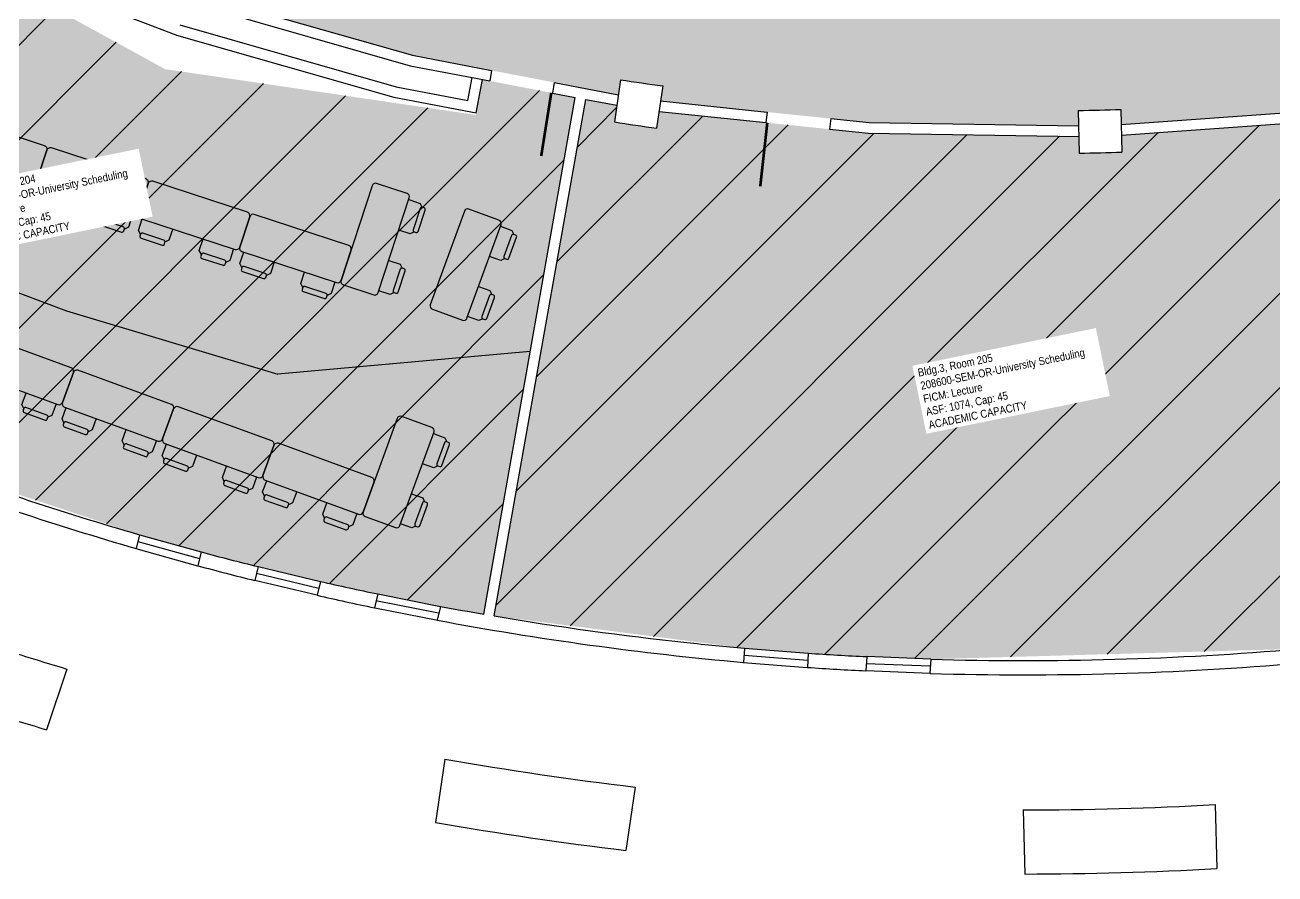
# Model space of a CAD drawing. Header units: inches. Extents: x 69197311 to 69201527, y 27671022 to 27674936.
# Drawn here: x 69199159 to 69199862, y 27671033 to 27671511 of the extents above; entities that cross this region are included whole.
import ezdxf

# ---------------------------------------------------------------- set-up
doc = ezdxf.new("R2010")
doc.units = ezdxf.units.IN
doc.header["$LTSCALE"] = 100
doc.header["$MEASUREMENT"] = 0
for name, color, linetype in [('A-DOOR', 2, 'CONTINUOUS'), ('A-FLOR', 3, 'CONTINUOUS'), ('A-FURN', 3, 'CONTINUOUS'), ('A-GLAZ', 1, 'CONTINUOUS'), ('A-WALL', 5, 'CONTINUOUS'), ('Rooms-Capacity', 4, 'CONTINUOUS'), ('Rooms-Category-Color', 7, 'CONTINUOUS'), ('Rooms-College-Color', 7, 'CONTINUOUS'), ('Rooms-Department-Color', 7, 'CONTINUOUS'), ('Rooms-Division-Color', 7, 'CONTINUOUS'), ('Rooms-Information', 7, 'CONTINUOUS')]:
    doc.layers.add(name, color=color, linetype=linetype)
doc.styles.add('CP_ROOMVNUMBER', font='arial.ttf', dxfattribs={"width": 0.85, "height": 0.075})
pattern_1 = [(45, (0, 0), (-26.51650429449553, 26.51650429449553), [])]

# ---------------------------------------------------------------- blocks, each defined once
blk = doc.blocks.new('Table + Chairs')
at = {"layer": 'A-FURN'}
for p, q in [((20.0000000293884, 29.99999999027285), (1.99992387535935, 29.99999999772346)), ((-1.241763430925291e-09, 27.99999999855127), (1.61429246277284e-08, -28.00000001179675)), ((22.00000004594525, -28.00000001117587), (22.00000002856056, 27.99999999089374)), ((29.63104361171524, 24.27115365759366), (29.63104358191292, 11.72884637758964)), ((31.67104357356827, 25.23115366221302), (30.59104360515873, 25.23115365476244)), ((32.63104358191292, 11.72884637758964), (32.63104359681408, 24.27115365759366)), ((30.59104357535641, 10.76884637669557), (31.67104358846943, 10.76884636924499)), ((29.56244228873402, -11.728846349443), (29.56244227383286, -24.27115363317231)), ((31.60244226548821, -10.76884634482364), (30.52244228217751, -10.76884634482364)), ((32.56244227383286, -24.27115362944702), (32.56244228873402, -11.72884633826713)), ((30.52244225237519, -25.23115361916522), (31.60244226548821, -25.23115363406638)), ((2.000000016142924, -30.00000001117587), (20.00000004594525, -30.00000001179675))]:
    blk.add_line(p, q, dxfattribs=at)
for points in [[(22.00000002856056, 26.99999999151462), (28.82219719762604, 26.99999999151462), (30.59104356045525, 25.23115365476244)], [(30.59104357535641, 10.76884637669557), (28.82219718272487, 8.999999991514622), (22.0686013388137, 8.999999998965203)], [(22.00000004563481, -9.000000004346171), (28.75359587464482, -9.000000004346171), (30.52244223747402, -10.76884634482364)], [(30.52244225237519, -25.23115361916522), (28.75359587464482, -27.00000001179675), (22.00000004563481, -27.00000001179675)]]:
    blk.add_lwpolyline(points, dxfattribs=at)
for centre, radius, start, end in [((1.999999998758238, 27.99999999917215), 2, 89.99999997628409, 180.0000000177869), ((20.00000002856056, 27.99999999027285), 2, 1.778698488949147e-08, 89.99999997628409), ((30.59104357535641, 24.27115365014308), 0.9600000078126194, 89.99999914622636, 179.9999995731132), ((31.67104358846943, 24.27115365386837), 0.9599999999999996, 0, 90), ((30.59104360515873, 11.72884637013906), 0.9600000044374749, 180, 270), ((31.67104358846943, 11.72884638131493), 0.960000005562523, 270, 359.9999997865566), ((30.52244226727635, -11.72884635316829), 0.9600000078126194, 89.99999914622636, 179.9999995731132), ((31.60244226548821, -11.72884634571771), 0.9599999999999996, 0, 90), ((2.000000016142924, -28.00000001117587), 2, 180.0000000177869, 270), ((20.00000004594525, -28.00000001179675), 2, 270, 1.778695944505402e-08), ((30.52244228217751, -24.27115362199644), 0.9600000044374749, 180, 270), ((31.60244226548821, -24.27115362199644), 0.960000005562523, 270, 359.9999997865566)]:
    blk.add_arc(centre, radius, start, end, dxfattribs=at)

msp = doc.modelspace()

# ---------------------------------------------------------------- hatches: boundary and pattern name
at = {"layer": 'Rooms-Capacity'}
h = msp.add_hatch(dxfattribs=at)
h.set_pattern_fill('ANSI31', color=256, scale=300, style=0)
h.set_pattern_definition(pattern_1)
h.paths.add_polyline_path([(69198949.13047513, 27671664.01720709), (69198795.30906674, 27671411.86803553), (69198800.4458251, 27671408.7697687), (69198831.5120892, 27671390.52640454), (69198932.66355234, 27671336.72076119), (69198965.15463598, 27671321.15597393), (69198995.19120188, 27671307.47349158), (69199028.23413154, 27671293.18486622), (69199058.77626885, 27671280.67153587), (69199092.3710447, 27671267.65907239), (69199223.29123406, 27671224.14600047), (69199257.99150085, 27671214.45969509), (69199289.94768342, 27671206.20087496), (69199324.96980959, 27671197.86717067), (69199357.22086087, 27671190.84753229), (69199392.5648465, 27671183.86642911), (69199416.87935024, 27671179.49151607), (69199468.31828484, 27671470.09196571), (69199416.22402471, 27671480.07303765), (69199412.41895558, 27671460.21321766), (69199237.56676127, 27671485.98610763), (69199082.67801192, 27671570.99422464), (69199091.02128299, 27671588.15850855), (69199021.91385263, 27671621.75047353), (69199017.38729215, 27671613.37350448), (69198996.27272192, 27671624.78292704), (69199000.79928237, 27671633.15989607)])
h = msp.add_hatch(dxfattribs=at)
h.set_pattern_fill('ANSI31', color=256, scale=300, style=0)
h.set_pattern_definition(pattern_1)
h.paths.add_polyline_path([(69199474.21168594, 27671468.96281135), (69199491.6905163, 27671465.61393061), (69199490.3090185, 27671456.24137264), (69199514.05247718, 27671452.74163076), (69199515.4339745, 27671462.11418879), (69199575.53933108, 27671455.87787034), (69199611.34798223, 27671452.1624918), (69199633.12915769, 27671449.90255436), (69199751.44325767, 27671448.15500677), (69199751.71027619, 27671438.68494446), (69199775.70074174, 27671439.36137985), (69199775.43372318, 27671448.83144214), (69199884.96613285, 27671456.6374557), (69199920.69238535, 27671461.63080382), (69199950.80484423, 27671466.48303221), (69199997.38331005, 27671174.81459265), (69199979.38199177, 27671172.09556711), (69199943.70170295, 27671167.2582451), (69199910.92140102, 27671163.45668881), (69199875.08103237, 27671159.99970637), (69199668.22913104, 27671154.16730832), (69199632.25091247, 27671155.59929328), (69199599.30848336, 27671157.5477309), (69199563.41231258, 27671160.36688243), (69199422.7935255, 27671178.47972387)])
at = {"layer": 'Rooms-Category-Color', "true_color": 0xadadad}
msp.add_hatch(color=253, dxfattribs=at).paths.add_polyline_path([(69199926.06552023, 27671468.57401015), (69199923.92153575, 27671479.00474557), (69199929.7986694, 27671480.21276043), (69199931.99457958, 27671469.52940042), (69199991.28517318, 27671479.08330309), (69199993.35913116, 27671468.9932548), (69200120.69702724, 27671495.16690998), (69200101.7714612, 27671587.24200406), (69200067.74570948, 27671752.78126895), (69199993.30201636, 27671737.47974747), (69200025.3006221, 27671581.80278522), (69199912.64849424, 27671563.65037013), (69199915.33979197, 27671550.55689168), (69199909.4626583, 27671549.34887683), (69199906.71943489, 27671562.69497985), (69199881.69957168, 27671558.66335657), (69199826.04787353, 27671554.6972436), (69199790.13225535, 27671552.13765596), (69199760.57552357, 27671550.03124518), (69199639.15751782, 27671551.82463872), (69199518.37466574, 27671564.35663873), (69199399.11269182, 27671587.20680203), (69199350.15453072, 27671601.17471562), (69199315.5342296, 27671611.05199375), (69199282.3409616, 27671620.52213496), (69199188.5006638, 27671656.25537116), (69199155.26374671, 27671670.34307327), (69199059.64617589, 27671716.82117369), (69199037.4087836, 27671730.10164537), (69198988.18616393, 27671647.68117633), (69199003.65427193, 27671638.44341288), (69199007.6821445, 27671645.89749724), (69199028.79671477, 27671634.48807471), (69199024.76884219, 27671627.03399035), (69199054.34299836, 27671612.65848815), (69199086.72419879, 27671596.9185287), (69199130.71830007, 27671575.53373257), (69199240.80985583, 27671533.61221637), (69199243.49750215, 27671541.69868672), (69199266.27252007, 27671534.12910559), (69199263.58487377, 27671526.04263524), (69199376.8676472, 27671493.72271239), (69199421.13502142, 27671485.24124341), (69199456.50903657, 27671478.46370993), (69199492.56625973, 27671471.55527624), (69199493.80887382, 27671479.98559984), (69199517.55233201, 27671476.48585801), (69199516.30971792, 27671468.05553442), (69199576.20033234, 27671461.84149686), (69199612.00898352, 27671458.12611832), (69199633.4837672, 27671455.897971), (69199751.27399272, 27671454.15816124), (69199751.0338184, 27671462.67618694), (69199775.02428392, 27671463.35262232), (69199775.26445824, 27671454.83459661), (69199883.7475855, 27671462.56583127), (69199919.48325506, 27671467.51336432)])
at = {"layer": 'Rooms-Category-Color', "true_color": 0xffff64}
for points in [[(69198949.13047513, 27671664.01720709), (69198795.30906674, 27671411.86803553), (69198800.4458251, 27671408.7697687), (69198831.5120892, 27671390.52640454), (69198932.66355234, 27671336.72076119), (69198965.15463598, 27671321.15597393), (69198995.19120188, 27671307.47349158), (69199028.23413154, 27671293.18486622), (69199058.77626885, 27671280.67153587), (69199092.3710447, 27671267.65907239), (69199223.29123406, 27671224.14600047), (69199257.99150085, 27671214.45969509), (69199289.94768342, 27671206.20087496), (69199324.96980959, 27671197.86717067), (69199357.22086087, 27671190.84753229), (69199392.5648465, 27671183.86642911), (69199416.87935024, 27671179.49151607), (69199468.31828484, 27671470.09196571), (69199416.22402471, 27671480.07303765), (69199412.41895558, 27671460.21321766), (69199237.56676127, 27671485.98610763), (69199082.67801192, 27671570.99422464), (69199091.02128299, 27671588.15850855), (69199021.91385263, 27671621.75047353), (69199017.38729215, 27671613.37350448), (69198996.27272192, 27671624.78292704), (69199000.79928237, 27671633.15989607)], [(69199474.21168594, 27671468.96281135), (69199491.6905163, 27671465.61393061), (69199490.3090185, 27671456.24137264), (69199514.05247718, 27671452.74163076), (69199515.4339745, 27671462.11418879), (69199575.53933108, 27671455.87787034), (69199611.34798223, 27671452.1624918), (69199633.12915769, 27671449.90255436), (69199751.44325767, 27671448.15500677), (69199751.71027619, 27671438.68494446), (69199775.70074174, 27671439.36137985), (69199775.43372318, 27671448.83144214), (69199884.96613285, 27671456.6374557), (69199920.69238535, 27671461.63080382), (69199950.80484423, 27671466.48303221), (69199997.38331005, 27671174.81459265), (69199979.38199177, 27671172.09556711), (69199943.70170295, 27671167.2582451), (69199910.92140102, 27671163.45668881), (69199875.08103237, 27671159.99970637), (69199668.22913104, 27671154.16730832), (69199632.25091247, 27671155.59929328), (69199599.30848336, 27671157.5477309), (69199563.41231258, 27671160.36688243), (69199422.7935255, 27671178.47972387)]]:
    msp.add_hatch(color=51, dxfattribs=at).paths.add_polyline_path(points)
at = {"layer": 'Rooms-College-Color', "true_color": 0xadadad}
msp.add_hatch(color=253, dxfattribs=at).paths.add_polyline_path([(69199926.06552023, 27671468.57401015), (69199923.92153575, 27671479.00474557), (69199929.7986694, 27671480.21276043), (69199931.99457958, 27671469.52940042), (69199991.28517318, 27671479.08330309), (69199993.35913116, 27671468.9932548), (69200120.69702724, 27671495.16690998), (69200101.7714612, 27671587.24200406), (69200067.74570948, 27671752.78126895), (69199993.30201636, 27671737.47974747), (69200025.3006221, 27671581.80278522), (69199912.64849424, 27671563.65037013), (69199915.33979197, 27671550.55689168), (69199909.4626583, 27671549.34887683), (69199906.71943489, 27671562.69497985), (69199881.69957168, 27671558.66335657), (69199826.04787353, 27671554.6972436), (69199790.13225535, 27671552.13765596), (69199760.57552357, 27671550.03124518), (69199639.15751782, 27671551.82463872), (69199518.37466574, 27671564.35663873), (69199399.11269182, 27671587.20680203), (69199350.15453072, 27671601.17471562), (69199315.5342296, 27671611.05199375), (69199282.3409616, 27671620.52213496), (69199188.5006638, 27671656.25537116), (69199155.26374671, 27671670.34307327), (69199059.64617589, 27671716.82117369), (69199037.4087836, 27671730.10164537), (69198988.18616393, 27671647.68117633), (69199003.65427193, 27671638.44341288), (69199007.6821445, 27671645.89749724), (69199028.79671477, 27671634.48807471), (69199024.76884219, 27671627.03399035), (69199054.34299836, 27671612.65848815), (69199086.72419879, 27671596.9185287), (69199130.71830007, 27671575.53373257), (69199240.80985583, 27671533.61221637), (69199243.49750215, 27671541.69868672), (69199266.27252007, 27671534.12910559), (69199263.58487377, 27671526.04263524), (69199376.8676472, 27671493.72271239), (69199421.13502142, 27671485.24124341), (69199456.50903657, 27671478.46370993), (69199492.56625973, 27671471.55527624), (69199493.80887382, 27671479.98559984), (69199517.55233201, 27671476.48585801), (69199516.30971792, 27671468.05553442), (69199576.20033234, 27671461.84149686), (69199612.00898352, 27671458.12611832), (69199633.4837672, 27671455.897971), (69199751.27399272, 27671454.15816124), (69199751.0338184, 27671462.67618694), (69199775.02428392, 27671463.35262232), (69199775.26445824, 27671454.83459661), (69199883.7475855, 27671462.56583127), (69199919.48325506, 27671467.51336432)])
at = {"layer": 'Rooms-College-Color', "true_color": 0xffff64}
for points in [[(69198949.13047513, 27671664.01720709), (69198795.30906674, 27671411.86803553), (69198800.4458251, 27671408.7697687), (69198831.5120892, 27671390.52640454), (69198932.66355234, 27671336.72076119), (69198965.15463598, 27671321.15597393), (69198995.19120188, 27671307.47349158), (69199028.23413154, 27671293.18486622), (69199058.77626885, 27671280.67153587), (69199092.3710447, 27671267.65907239), (69199223.29123406, 27671224.14600047), (69199257.99150085, 27671214.45969509), (69199289.94768342, 27671206.20087496), (69199324.96980959, 27671197.86717067), (69199357.22086087, 27671190.84753229), (69199392.5648465, 27671183.86642911), (69199416.87935024, 27671179.49151607), (69199468.31828484, 27671470.09196571), (69199416.22402471, 27671480.07303765), (69199412.41895558, 27671460.21321766), (69199237.56676127, 27671485.98610763), (69199082.67801192, 27671570.99422464), (69199091.02128299, 27671588.15850855), (69199021.91385263, 27671621.75047353), (69199017.38729215, 27671613.37350448), (69198996.27272192, 27671624.78292704), (69199000.79928237, 27671633.15989607)], [(69199474.21168594, 27671468.96281135), (69199491.6905163, 27671465.61393061), (69199490.3090185, 27671456.24137264), (69199514.05247718, 27671452.74163076), (69199515.4339745, 27671462.11418879), (69199575.53933108, 27671455.87787034), (69199611.34798223, 27671452.1624918), (69199633.12915769, 27671449.90255436), (69199751.44325767, 27671448.15500677), (69199751.71027619, 27671438.68494446), (69199775.70074174, 27671439.36137985), (69199775.43372318, 27671448.83144214), (69199884.96613285, 27671456.6374557), (69199920.69238535, 27671461.63080382), (69199950.80484423, 27671466.48303221), (69199997.38331005, 27671174.81459265), (69199979.38199177, 27671172.09556711), (69199943.70170295, 27671167.2582451), (69199910.92140102, 27671163.45668881), (69199875.08103237, 27671159.99970637), (69199668.22913104, 27671154.16730832), (69199632.25091247, 27671155.59929328), (69199599.30848336, 27671157.5477309), (69199563.41231258, 27671160.36688243), (69199422.7935255, 27671178.47972387)]]:
    msp.add_hatch(color=51, dxfattribs=at).paths.add_polyline_path(points)
at = {"layer": 'Rooms-Department-Color', "true_color": 0xacacac}
msp.add_hatch(color=253, dxfattribs=at).paths.add_polyline_path([(69199926.06552023, 27671468.57401015), (69199923.92153575, 27671479.00474557), (69199929.7986694, 27671480.21276043), (69199931.99457958, 27671469.52940042), (69199991.28517318, 27671479.08330309), (69199993.35913116, 27671468.9932548), (69200120.69702724, 27671495.16690998), (69200101.7714612, 27671587.24200406), (69200067.74570948, 27671752.78126895), (69199993.30201636, 27671737.47974747), (69200025.3006221, 27671581.80278522), (69199912.64849424, 27671563.65037013), (69199915.33979197, 27671550.55689168), (69199909.4626583, 27671549.34887683), (69199906.71943489, 27671562.69497985), (69199881.69957168, 27671558.66335657), (69199826.04787353, 27671554.6972436), (69199790.13225535, 27671552.13765596), (69199760.57552357, 27671550.03124518), (69199639.15751782, 27671551.82463872), (69199518.37466574, 27671564.35663873), (69199399.11269182, 27671587.20680203), (69199350.15453072, 27671601.17471562), (69199315.5342296, 27671611.05199375), (69199282.3409616, 27671620.52213496), (69199188.5006638, 27671656.25537116), (69199155.26374671, 27671670.34307327), (69199059.64617589, 27671716.82117369), (69199037.4087836, 27671730.10164537), (69198988.18616393, 27671647.68117633), (69199003.65427193, 27671638.44341288), (69199007.6821445, 27671645.89749724), (69199028.79671477, 27671634.48807471), (69199024.76884219, 27671627.03399035), (69199054.34299836, 27671612.65848815), (69199086.72419879, 27671596.9185287), (69199130.71830007, 27671575.53373257), (69199240.80985583, 27671533.61221637), (69199243.49750215, 27671541.69868672), (69199266.27252007, 27671534.12910559), (69199263.58487377, 27671526.04263524), (69199376.8676472, 27671493.72271239), (69199421.13502142, 27671485.24124341), (69199456.50903657, 27671478.46370993), (69199492.56625973, 27671471.55527624), (69199493.80887382, 27671479.98559984), (69199517.55233201, 27671476.48585801), (69199516.30971792, 27671468.05553442), (69199576.20033234, 27671461.84149686), (69199612.00898352, 27671458.12611832), (69199633.4837672, 27671455.897971), (69199751.27399272, 27671454.15816124), (69199751.0338184, 27671462.67618694), (69199775.02428392, 27671463.35262232), (69199775.26445824, 27671454.83459661), (69199883.7475855, 27671462.56583127), (69199919.48325506, 27671467.51336432)])
at = {"layer": 'Rooms-Department-Color', "true_color": 0x003fff}
for points in [[(69198949.13047513, 27671664.01720709), (69198795.30906674, 27671411.86803553), (69198800.4458251, 27671408.7697687), (69198831.5120892, 27671390.52640454), (69198932.66355234, 27671336.72076119), (69198965.15463598, 27671321.15597393), (69198995.19120188, 27671307.47349158), (69199028.23413154, 27671293.18486622), (69199058.77626885, 27671280.67153587), (69199092.3710447, 27671267.65907239), (69199223.29123406, 27671224.14600047), (69199257.99150085, 27671214.45969509), (69199289.94768342, 27671206.20087496), (69199324.96980959, 27671197.86717067), (69199357.22086087, 27671190.84753229), (69199392.5648465, 27671183.86642911), (69199416.87935024, 27671179.49151607), (69199468.31828484, 27671470.09196571), (69199416.22402471, 27671480.07303765), (69199412.41895558, 27671460.21321766), (69199237.56676127, 27671485.98610763), (69199082.67801192, 27671570.99422464), (69199091.02128299, 27671588.15850855), (69199021.91385263, 27671621.75047353), (69199017.38729215, 27671613.37350448), (69198996.27272192, 27671624.78292704), (69199000.79928237, 27671633.15989607)], [(69199474.21168594, 27671468.96281135), (69199491.6905163, 27671465.61393061), (69199490.3090185, 27671456.24137264), (69199514.05247718, 27671452.74163076), (69199515.4339745, 27671462.11418879), (69199575.53933108, 27671455.87787034), (69199611.34798223, 27671452.1624918), (69199633.12915769, 27671449.90255436), (69199751.44325767, 27671448.15500677), (69199751.71027619, 27671438.68494446), (69199775.70074174, 27671439.36137985), (69199775.43372318, 27671448.83144214), (69199884.96613285, 27671456.6374557), (69199920.69238535, 27671461.63080382), (69199950.80484423, 27671466.48303221), (69199997.38331005, 27671174.81459265), (69199979.38199177, 27671172.09556711), (69199943.70170295, 27671167.2582451), (69199910.92140102, 27671163.45668881), (69199875.08103237, 27671159.99970637), (69199668.22913104, 27671154.16730832), (69199632.25091247, 27671155.59929328), (69199599.30848336, 27671157.5477309), (69199563.41231258, 27671160.36688243), (69199422.7935255, 27671178.47972387)]]:
    msp.add_hatch(color=160, dxfattribs=at).paths.add_polyline_path(points)
at = {"layer": 'Rooms-Division-Color', "true_color": 0xadadad}
msp.add_hatch(color=253, dxfattribs=at).paths.add_polyline_path([(69199926.06552023, 27671468.57401015), (69199923.92153575, 27671479.00474557), (69199929.7986694, 27671480.21276043), (69199931.99457958, 27671469.52940042), (69199991.28517318, 27671479.08330309), (69199993.35913116, 27671468.9932548), (69200120.69702724, 27671495.16690998), (69200101.7714612, 27671587.24200406), (69200067.74570948, 27671752.78126895), (69199993.30201636, 27671737.47974747), (69200025.3006221, 27671581.80278522), (69199912.64849424, 27671563.65037013), (69199915.33979197, 27671550.55689168), (69199909.4626583, 27671549.34887683), (69199906.71943489, 27671562.69497985), (69199881.69957168, 27671558.66335657), (69199826.04787353, 27671554.6972436), (69199790.13225535, 27671552.13765596), (69199760.57552357, 27671550.03124518), (69199639.15751782, 27671551.82463872), (69199518.37466574, 27671564.35663873), (69199399.11269182, 27671587.20680203), (69199350.15453072, 27671601.17471562), (69199315.5342296, 27671611.05199375), (69199282.3409616, 27671620.52213496), (69199188.5006638, 27671656.25537116), (69199155.26374671, 27671670.34307327), (69199059.64617589, 27671716.82117369), (69199037.4087836, 27671730.10164537), (69198988.18616393, 27671647.68117633), (69199003.65427193, 27671638.44341288), (69199007.6821445, 27671645.89749724), (69199028.79671477, 27671634.48807471), (69199024.76884219, 27671627.03399035), (69199054.34299836, 27671612.65848815), (69199086.72419879, 27671596.9185287), (69199130.71830007, 27671575.53373257), (69199240.80985583, 27671533.61221637), (69199243.49750215, 27671541.69868672), (69199266.27252007, 27671534.12910559), (69199263.58487377, 27671526.04263524), (69199376.8676472, 27671493.72271239), (69199421.13502142, 27671485.24124341), (69199456.50903657, 27671478.46370993), (69199492.56625973, 27671471.55527624), (69199493.80887382, 27671479.98559984), (69199517.55233201, 27671476.48585801), (69199516.30971792, 27671468.05553442), (69199576.20033234, 27671461.84149686), (69199612.00898352, 27671458.12611832), (69199633.4837672, 27671455.897971), (69199751.27399272, 27671454.15816124), (69199751.0338184, 27671462.67618694), (69199775.02428392, 27671463.35262232), (69199775.26445824, 27671454.83459661), (69199883.7475855, 27671462.56583127), (69199919.48325506, 27671467.51336432)])
at = {"layer": 'Rooms-Division-Color', "true_color": 0x003fff}
for points in [[(69198949.13047513, 27671664.01720709), (69198795.30906674, 27671411.86803553), (69198800.4458251, 27671408.7697687), (69198831.5120892, 27671390.52640454), (69198932.66355234, 27671336.72076119), (69198965.15463598, 27671321.15597393), (69198995.19120188, 27671307.47349158), (69199028.23413154, 27671293.18486622), (69199058.77626885, 27671280.67153587), (69199092.3710447, 27671267.65907239), (69199223.29123406, 27671224.14600047), (69199257.99150085, 27671214.45969509), (69199289.94768342, 27671206.20087496), (69199324.96980959, 27671197.86717067), (69199357.22086087, 27671190.84753229), (69199392.5648465, 27671183.86642911), (69199416.87935024, 27671179.49151607), (69199468.31828484, 27671470.09196571), (69199416.22402471, 27671480.07303765), (69199412.41895558, 27671460.21321766), (69199237.56676127, 27671485.98610763), (69199082.67801192, 27671570.99422464), (69199091.02128299, 27671588.15850855), (69199021.91385263, 27671621.75047353), (69199017.38729215, 27671613.37350448), (69198996.27272192, 27671624.78292704), (69199000.79928237, 27671633.15989607)], [(69199474.21168594, 27671468.96281135), (69199491.6905163, 27671465.61393061), (69199490.3090185, 27671456.24137264), (69199514.05247718, 27671452.74163076), (69199515.4339745, 27671462.11418879), (69199575.53933108, 27671455.87787034), (69199611.34798223, 27671452.1624918), (69199633.12915769, 27671449.90255436), (69199751.44325767, 27671448.15500677), (69199751.71027619, 27671438.68494446), (69199775.70074174, 27671439.36137985), (69199775.43372318, 27671448.83144214), (69199884.96613285, 27671456.6374557), (69199920.69238535, 27671461.63080382), (69199950.80484423, 27671466.48303221), (69199997.38331005, 27671174.81459265), (69199979.38199177, 27671172.09556711), (69199943.70170295, 27671167.2582451), (69199910.92140102, 27671163.45668881), (69199875.08103237, 27671159.99970637), (69199668.22913104, 27671154.16730832), (69199632.25091247, 27671155.59929328), (69199599.30848336, 27671157.5477309), (69199563.41231258, 27671160.36688243), (69199422.7935255, 27671178.47972387)]]:
    msp.add_hatch(color=160, dxfattribs=at).paths.add_polyline_path(points)

# ---------------------------------------------------------------- linework, layer by layer
at = {"layer": 'A-DOOR'}
for points in [[(69199454.82647799, 27671472.67694715, 1.5, 1.5, 0), (69199449.15562573, 27671437.12639955, 0, 0, 0), (69199448.41498932, 27671437.24454231, 0, 0, -0.4142135623730951), (69199420.2528523, 27671479.71092948, 0, 0, -0.4142135623730951)], [(69199576.28534463, 27671455.80046662, 1.5, 1.5, 0), (69199572.31943464, 27671420.01958404, 0, 0, 0), (69199573.06486969, 27671419.93696093, 0, 0, 0.4142135623730951), (69199611.48603842, 27671453.40804985, 0, 0, 0.4142135623730951)]]:
    msp.add_lwpolyline(points, format="xyseb", dxfattribs=at)
at = {"layer": 'A-FLOR'}
for p, q in [((69199066.26416782, 27671394.07345474), (69199182.20337577, 27671349.96084379)), ((69199182.20337577, 27671349.96084379), (69199301.0729174, 27671314.52444674)), ((69199443.03475827, 27671327.25460611), (69199301.08271831, 27671314.49674166))]:
    msp.add_line(p, q, dxfattribs=at)
at = {"layer": 'A-GLAZ'}
for p, q in [((69199257.21360818, 27671210.52674433), (69199222.51190415, 27671220.20701558)), ((69199223.29123335, 27671224.14600069), (69199257.9915014, 27671214.45969494)), ((69199221.14032452, 27671216.44057459), (69199255.84059256, 27671206.75426886)), ((69199289.94768274, 27671206.20087514), (69199324.96980959, 27671197.86717067)), ((69199323.11778185, 27671190.08408316), (69199288.095655, 27671198.41778763)), ((69199324.043749, 27671193.9754306), (69199289.02162215, 27671202.30913506)), ((69199391.48650119, 27671179.99859651), (69199356.14395149, 27671186.98573419)), ((69199357.22086087, 27671190.84753229), (69199392.5648465, 27671183.86642911)), ((69199355.6706603, 27671182.99916442), (69199391.01464596, 27671176.01806123)), ((69199563.25259915, 27671156.36515751), (69199599.14895338, 27671153.54909685)), ((69199563.41231258, 27671160.36688243), (69199599.30848403, 27671157.54773085)), ((69199562.78595111, 27671152.39144067), (69199598.68212256, 27671149.5722891)), ((69199667.91600242, 27671150.17465738), (69199631.93796739, 27671151.60973324)), ((69199668.22913033, 27671154.16730835), (69199632.25091247, 27671155.59929328)), ((69199667.9109707, 27671146.17363744), (69199631.93275282, 27671147.60562239))]:
    msp.add_line(p, q, dxfattribs=at)
at = {"layer": 'A-WALL'}
for p, q in [((69199243.89814118, 27671505.12941229), (69199125.16948885, 27671550.33982907)), ((69199263.5848737, 27671526.04263531), (69199376.86764711, 27671493.72271246)), ((69199261.69073096, 27671520.34362321), (69199375.47733182, 27671487.87995686)), ((69199245.95529494, 27671510.77424547), (69199367.62170082, 27671476.06244657)), ((69199244.06115209, 27671505.07523343), (69199366.23138541, 27671470.21969099)), ((69199376.86764711, 27671493.72271246), (69199421.13502136, 27671485.2412435)), ((69199375.47733182, 27671487.87995686), (69199420.1894215, 27671479.31328203)), ((69199407.86902869, 27671468.35120396), (69199410.33121008, 27671481.20207965)), ((69199412.63280135, 27671461.32934735), (69199416.22402471, 27671480.07303765)), ((69199421.13502136, 27671485.2412435), (69199420.1894215, 27671479.31328203)), ((69199493.80887376, 27671479.98559991), (69199490.30901858, 27671456.24137264)), ((69199367.62170082, 27671476.06244657), (69199407.86902869, 27671468.35120396)), ((69199456.50903651, 27671478.46371), (69199455.56343663, 27671472.53574854)), ((69199455.56343663, 27671472.53574854), (69199468.31828484, 27671470.09196571)), ((69199456.50903651, 27671478.46371), (69199492.56625967, 27671471.55527633)), ((69199517.55233195, 27671476.4858581), (69199514.0524768, 27671452.74163082)), ((69199366.23138541, 27671470.21969099), (69199412.63280135, 27671461.32934735)), ((69199416.87935024, 27671179.49151607), (69199468.31828484, 27671470.09196571)), ((69199422.7935255, 27671178.47972387), (69199474.21168594, 27671468.96281135)), ((69199474.21168594, 27671468.96281135), (69199491.6905163, 27671465.61393061)), ((69199516.30971786, 27671468.05553451), (69199576.20033228, 27671461.84149695)), ((69199515.4339745, 27671462.11418879), (69199557.46526697, 27671457.75317108)), ((69199576.20033228, 27671461.84149695), (69199575.53933108, 27671455.87787034)), ((69199612.00898345, 27671458.12611841), (69199611.34798223, 27671452.1624918)), ((69199612.00898345, 27671458.12611841), (69199633.48376714, 27671455.89797108)), ((69199751.03381835, 27671462.67618704), (69199751.71027565, 27671438.68494447)), ((69199775.02428386, 27671463.35262242), (69199775.70074114, 27671439.36137983)), ((69199775.26445818, 27671454.83459672), (69199883.74758546, 27671462.56583137)), ((69199557.46526697, 27671457.75317108), (69199575.53933108, 27671455.87787034)), ((69199611.34798223, 27671452.1624918), (69199633.12915769, 27671449.90255436)), ((69199633.48376714, 27671455.89797108), (69199751.27399269, 27671454.15816135)), ((69199775.43372318, 27671448.83144214), (69199884.96613285, 27671456.6374557)), ((69199633.12915769, 27671449.90255436), (69199751.44325767, 27671448.15500677)), ((69199223.29123335, 27671224.14600069), (69199221.4371126, 27671216.35411756)), ((69199257.9915014, 27671214.45969494), (69199256.13881662, 27671206.67384631)), ((69199289.94768274, 27671206.20087514), (69199288.095655, 27671198.41778763)), ((69199324.96980959, 27671197.86717067), (69199323.11778185, 27671190.08408316)), ((69199357.22086087, 27671190.84753229), (69199355.36817607, 27671183.06168368)), ((69199392.5648465, 27671183.86642911), (69199390.71072575, 27671176.07454598)), ((69199563.41231258, 27671160.36688243), (69199562.9397612, 27671152.37740971)), ((69199599.30848403, 27671157.54773085), (69199598.83611551, 27671149.56134906)), ((69199632.25091247, 27671155.59929328), (69199631.77854393, 27671147.61291148)), ((69199668.22913033, 27671154.16730835), (69199667.75657898, 27671146.17783562)), ((69199182.40725474, 27671148.63446952), (69199171.04824537, 27671114.45798892)), ((69199395.0560477, 27671098.03353935), (69199389.80429074, 27671062.40380502)), ((69199501.90160957, 27671082.28470118), (69199496.64985265, 27671046.65496685)), ((69199828.06364366, 27671072.42254742), (69199829.07871114, 27671036.42215078)), ((69199720.10654886, 27671069.37858824), (69199721.12161636, 27671033.37819161))]:
    msp.add_line(p, q, dxfattribs=at)
for centre, radius, start, end in [((69199244.60986312, 27671506.9984901), 2, 249.1537794730327, 254.0763892889111), ((69199721.34509328, 27672941.37817851), 1479, 261.1502049246701, 262.0799639548134), ((69199721.34509328, 27672941.37817851), 1479, 271.1502050177704, 272.0799639382894), ((69199721.34509328, 27672941.37817851), 1503, 261.1576283560482, 262.0725404349564), ((69199721.34509328, 27672941.37817851), 1503, 271.1576279511827, 272.0725405724666), ((69199721.34509328, 27672941.37817851), 1788, 249.4040673947773, 253.8261012574439), ((69199721.34509328, 27672941.37817851), 1796, 249.3916349169837, 253.8385341175742), ((69199721.34509328, 27672941.37817851), 1788, 254.9805871285544, 256.0382714767871), ((69199721.34509328, 27672941.37817851), 1796, 254.9878698793868, 256.0408407065622), ((69199721.34509328, 27672941.37817851), 1788, 257.1918971567919, 258.2495819260676), ((69199721.34509328, 27672941.37817851), 1796, 257.1893275987817, 258.2422989152101), ((69199721.34509328, 27672941.37817851), 1872, 249.9620927619034, 253.2680765439954), ((69199721.34509328, 27672941.37817851), 1787.999999999856, 259.4040676431891, 260.195735156146), ((69199721.34509328, 27672941.37817851), 1787.999999999856, 260.38800552533, 263.8889829378721), ((69199721.34509328, 27672941.37817851), 1796, 259.3916348562409, 264.9399969897003), ((69199721.34509328, 27672941.37817851), 1788, 263.8889829378721, 264.9324998198699), ((69199721.34509328, 27672941.37817851), 1788, 266.0863404961441, 267.1438279232769), ((69199721.34509328, 27672941.37817851), 1788, 268.2976684919159, 274.9324997925718), ((69199721.34509328, 27672941.37817851), 1796, 266.0886956251475, 267.1414729610919), ((69199721.34509328, 27672941.37817851), 1796, 268.2901719719868, 274.9399973718654), ((69199721.34509328, 27672941.37817851), 1908, 249.9932892905289, 253.2368794227012), ((69199721.34509328, 27672941.37817851), 1872, 259.9620917277026, 263.2680764357121), ((69199721.34509328, 27672941.37817851), 1872, 269.9620920737798, 273.2680767246023), ((69199721.34509328, 27672941.37817851), 1908, 259.9932890688014, 263.2368793612861), ((69199721.34509328, 27672941.37817851), 1908, 269.9932891790386, 273.2368794710624)]:
    msp.add_arc(centre, radius, start, end, dxfattribs=at)

# ---------------------------------------------------------------- block references
at = {"layer": 'A-FLOR'}
for p, rotation in [((69199143.32600537, 27671451.6078169), 251.8444244645042), ((69199200.33880593, 27671432.91181263), 251.8444244645042), ((69199257.35165398, 27671414.21595316), 251.8444244645042), ((69199345.36370617, 27671393.77385734), 341.8444244381701), ((69199314.36450201, 27671395.52009369), 251.8444244645042), ((69199396.34145984, 27671379.77142734), 339.9732359429685), ((69199158.58030741, 27671327.59968989), 249.9732359693026), ((69199214.9522857, 27671307.05218232), 249.9732359693026), ((69199271.32426399, 27671286.50467476), 249.9732359693026), ((69199358.62188426, 27671263.19962174), 339.9732359429685), ((69199327.69624226, 27671265.95716719), 249.9732359693026)]:
    msp.add_blockref('Table + Chairs', p, dxfattribs=dict(at, rotation=rotation))

# ---------------------------------------------------------------- next in the draw order: texts
at = {"layer": 'Rooms-Information', "char_height": 4.5, "width": 100.8, "attachment_point": 7, "rotation": 11.615084336569506, "style": 'CP_ROOMVNUMBER', "bg_fill": 3, "box_fill_scale": 1.5, "bg_fill_color": 256, "bg_fill_true_color": 13158600, "bg_fill_transparency": 0}
for s, insert in [('Bldg.3, Room 204^M^J208600-SEM-OR-University Scheduling^M^JFICM: Lecture^M^JASF: 1183, Cap: 45^M^JACADEMIC CAPACITY', (69199129.30441365, 27671384.40270839)), ('Bldg.3, Room 205^M^J208600-SEM-OR-University Scheduling^M^JFICM: Lecture^M^JASF: 1074, Cap: 45^M^JACADEMIC CAPACITY', (69199667.49685374, 27671283.53090064))]:
    msp.add_mtext(s, dxfattribs=dict(at, insert=insert))

doc.saveas('drawing.dxf')
